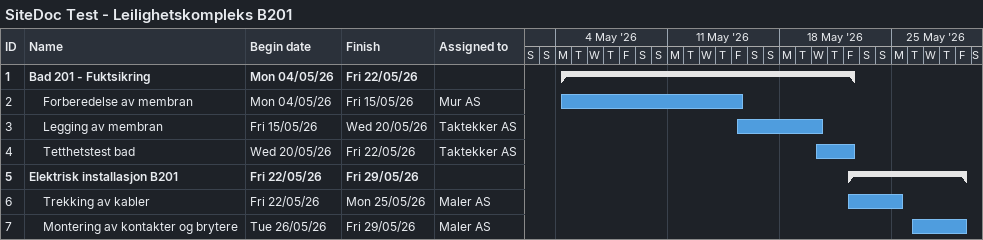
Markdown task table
SiteDoc Test - Leilighetskompleks B201

| ID | Level | Task | Start | Finish | Resources |
|---|---|---|---|---|---|
| 1 | 1 | **Bad 201 - Fuktsikring** | 2026-05-04 | 2026-05-22 |  |
| 2 | 2 | Forberedelse av membran | 2026-05-04 | 2026-05-15 | Mur AS |
| 3 | 2 | Legging av membran | 2026-05-15 | 2026-05-20 | Taktekker AS |
| 4 | 2 | Tetthetstest bad | 2026-05-20 | 2026-05-22 | Taktekker AS |
| 5 | 1 | **Elektrisk installasjon B201** | 2026-05-22 | 2026-05-29 |  |
| 6 | 2 | Trekking av kabler | 2026-05-22 | 2026-05-25 | Maler AS |
| 7 | 2 | Montering av kontakter og brytere | 2026-05-26 | 2026-05-29 | Maler AS |
